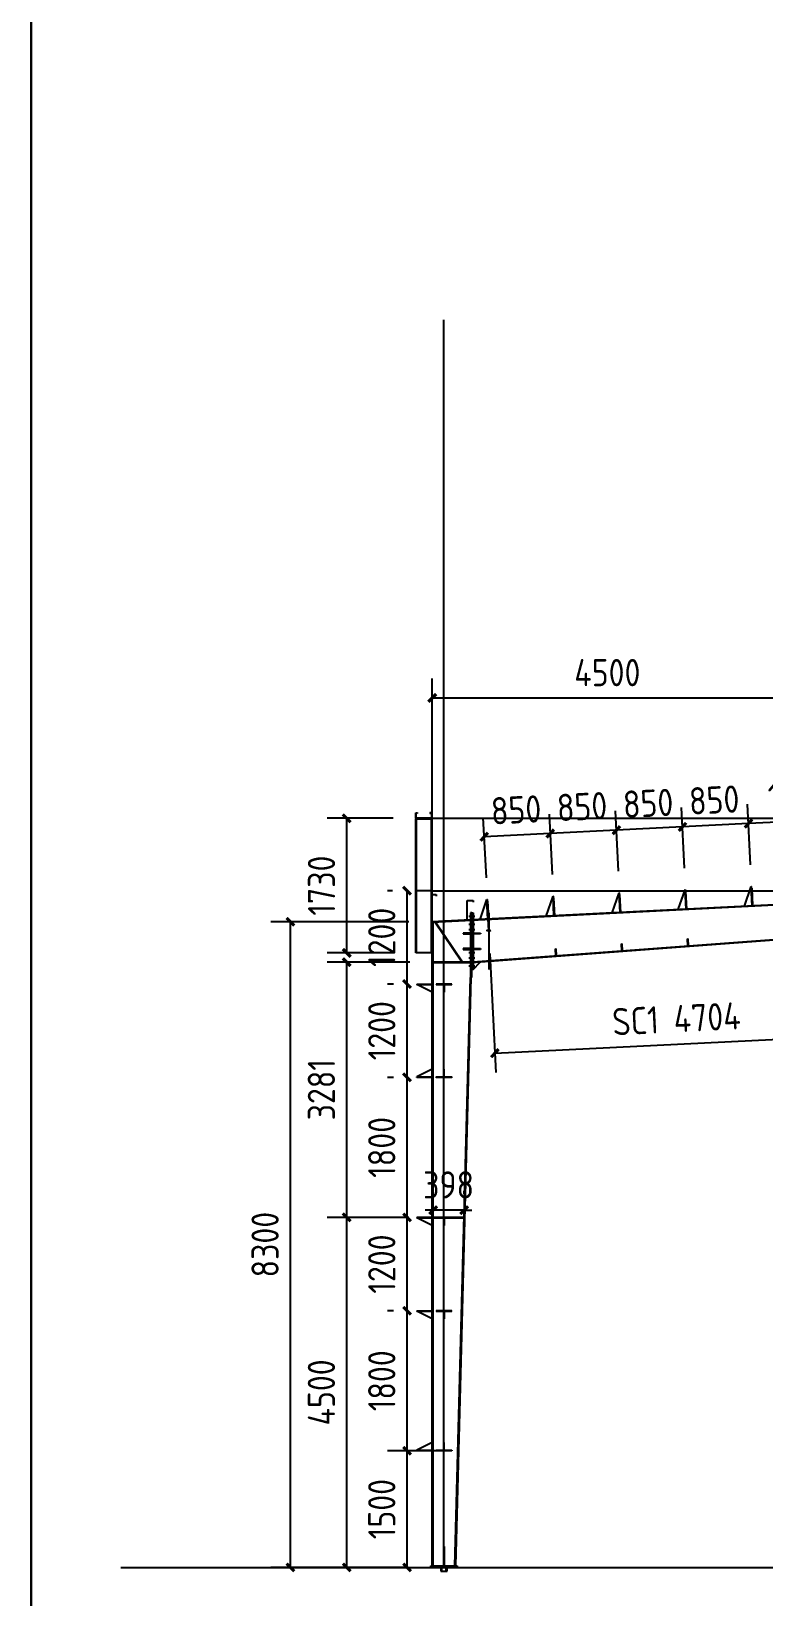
# Model space of a CAD drawing. Extents: x 102162 to 621267, y -39398 to 328893.
# Drawn here: x 176412 to 185824, y 34203 to 54326 of the extents above; entities that cross this region are included whole.
import ezdxf

# ---------------------------------------------------------------- set-up
doc = ezdxf.new("R2010")
doc.units = 0
doc.header["$LTSCALE"] = 1000
doc.header["$MEASUREMENT"] = 0
doc.layers.add('AXIS', color=3, linetype='Continuous')
doc.layers.add('DOTE', color=1, linetype='Continuous')
doc.styles.get("Standard").update_dxf_attribs({"font": 'gbenor.shx', "bigfont": 'gbcbig.shx'})
doc.dimstyles.get("Standard").update_dxf_attribs({"dimscale": 100, "dimtxt": 3.5, "dimasz": 1, "dimexe": 2.5, "dimexo": 3, "dimgap": 1.5, "dimtad": 1, "dimdec": 0, "dimzin": 0, "dimdsep": 46, "dimtxsty": 'Standard', "dimblk": 'ARCHTICK', "dimcen": 0.09, "dimadec": 0, "dimazin": 0, "dimtfac": 1, "dimtdec": 0, "dimtix": 1, "dimtmove": 2, "dimatfit": 3, "dimfxl": 1, "dimtolj": 1, "dimtzin": 0, "dimarcsym": 0})

# ---------------------------------------------------------------- blocks, each defined once
blk = doc.blocks.new('_ArchTick')
at = {"color": 0, "linetype": 'ByBlock', "const_width": 0.4}
blk.add_lwpolyline([(-0.5, -0.5), (0.5, 0.5)], dxfattribs=at)
blk = doc.blocks.new('*D2921')
at = {"layer": 'AXIS', "color": 0, "lineweight": -2}
for p, q in [((181565, 43176), (181565, 46007)), ((186065, 43669), (186065, 46007)), ((181565, 45757), (186065, 45757))]:
    blk.add_line(p, q, dxfattribs=at)
at = {"layer": 'Defpoints', "color": 0}
for p in [(186065, 45757), (186065, 43369), (181565, 42876)]:
    blk.add_point(p, dxfattribs=at)
at = {"layer": 'AXIS', "color": 0, "lineweight": -2, "xscale": 100, "yscale": 100, "zscale": 100, "rotation": 180}
blk.add_blockref('_ArchTick', (181565, 45757), dxfattribs=at)
at = {"layer": 'AXIS', "color": 0, "lineweight": -2, "xscale": 100, "yscale": 100, "zscale": 100}
blk.add_blockref('_ArchTick', (186065, 45757), dxfattribs=at)
at = {"layer": 'AXIS', "color": 0, "insert": (183815, 46082), "char_height": 350, "attachment_point": 5}
blk.add_mtext('\\A1;4500', dxfattribs=at)
blk = doc.blocks.new('*D2934')
at = {"layer": 'AXIS', "color": 0, "lineweight": -2}
for p, q in [((185655, 43613), (185617, 44391)), ((186954, 43678), (186915, 44456)), ((186927, 44207), (185629, 44142))]:
    blk.add_line(p, q, dxfattribs=at)
at = {"layer": 'Defpoints', "color": 0}
for p in [(185629, 44142), (185670, 43313), (186969, 43378)]:
    blk.add_point(p, dxfattribs=at)
at = {"layer": 'AXIS', "color": 0, "lineweight": -2, "xscale": 100, "yscale": 100, "zscale": 100}
for p, rotation in [((186927, 44207), 2.862405226257474), ((185629, 44142), 182.8624052262575)]:
    blk.add_blockref('_ArchTick', p, dxfattribs=dict(at, rotation=rotation))
at = {"layer": 'AXIS', "color": 0, "insert": (186262, 44499), "char_height": 350, "attachment_point": 5, "rotation": 2.8624}
blk.add_mtext('\\A1;1300', dxfattribs=at)
blk = doc.blocks.new('*D2935')
at = {"layer": 'AXIS', "color": 0, "lineweight": -2}
for p, q in [((184807, 43570), (184768, 44349)), ((185655, 43613), (185617, 44391)), ((185629, 44142), (184780, 44099))]:
    blk.add_line(p, q, dxfattribs=at)
at = {"layer": 'Defpoints', "color": 0}
for p in [(184780, 44099), (184822, 43271), (185670, 43313)]:
    blk.add_point(p, dxfattribs=at)
at = {"layer": 'AXIS', "color": 0, "lineweight": -2, "xscale": 100, "yscale": 100, "zscale": 100}
for p, rotation in [((184780, 44099), 182.862405226113), ((185629, 44142), 2.86240522611295)]:
    blk.add_blockref('_ArchTick', p, dxfattribs=dict(at, rotation=rotation))
at = {"layer": 'AXIS', "color": 0, "insert": (185188, 44445), "char_height": 350, "attachment_point": 5, "rotation": 2.8624}
blk.add_mtext('\\A1;850', dxfattribs=at)
blk = doc.blocks.new('*D2936')
at = {"layer": 'AXIS', "color": 0, "lineweight": -2}
for p, q in [((183958, 43528), (183919, 44306)), ((184807, 43570), (184768, 44349)), ((184780, 44099), (183931, 44057))]:
    blk.add_line(p, q, dxfattribs=at)
at = {"layer": 'Defpoints', "color": 0}
for p in [(183931, 44057), (184822, 43271), (183973, 43228)]:
    blk.add_point(p, dxfattribs=at)
at = {"layer": 'AXIS', "color": 0, "lineweight": -2, "xscale": 100, "yscale": 100, "zscale": 100}
for p, rotation in [((183931, 44057), 182.8624052262575), ((184780, 44099), 2.862405226257474)]:
    blk.add_blockref('_ArchTick', p, dxfattribs=dict(at, rotation=rotation))
at = {"layer": 'AXIS', "color": 0, "insert": (184339, 44402), "char_height": 350, "attachment_point": 5, "rotation": 2.8624}
blk.add_mtext('\\A1;850', dxfattribs=at)
blk = doc.blocks.new('*D2937')
at = {"layer": 'AXIS', "color": 0, "lineweight": -2}
for p, q in [((183958, 43528), (183919, 44306)), ((183109, 43485), (183070, 44264)), ((183931, 44057), (183082, 44014))]:
    blk.add_line(p, q, dxfattribs=at)
at = {"layer": 'Defpoints', "color": 0}
for p in [(183082, 44014), (183124, 43186), (183973, 43228)]:
    blk.add_point(p, dxfattribs=at)
at = {"layer": 'AXIS', "color": 0, "lineweight": -2, "xscale": 100, "yscale": 100, "zscale": 100}
for p, rotation in [((183082, 44014), 182.8624052262575), ((183931, 44057), 2.862405226257474)]:
    blk.add_blockref('_ArchTick', p, dxfattribs=dict(at, rotation=rotation))
at = {"layer": 'AXIS', "color": 0, "insert": (183490, 44360), "char_height": 350, "attachment_point": 5, "rotation": 2.8624}
blk.add_mtext('\\A1;850', dxfattribs=at)
blk = doc.blocks.new('*D2938')
at = {"layer": 'AXIS', "color": 0, "lineweight": -2}
for p, q in [((182260, 43443), (182221, 44221)), ((183109, 43485), (183070, 44264)), ((183082, 44014), (182233, 43972))]:
    blk.add_line(p, q, dxfattribs=at)
at = {"layer": 'Defpoints', "color": 0}
for p in [(182233, 43972), (182275, 43143), (183124, 43186)]:
    blk.add_point(p, dxfattribs=at)
at = {"layer": 'AXIS', "color": 0, "lineweight": -2, "xscale": 100, "yscale": 100, "zscale": 100}
for p, rotation in [((183082, 44014), 2.862405226257474), ((182233, 43972), 182.8624052262575)]:
    blk.add_blockref('_ArchTick', p, dxfattribs=dict(at, rotation=rotation))
at = {"layer": 'AXIS', "color": 0, "insert": (182642, 44318), "char_height": 350, "attachment_point": 5, "rotation": 2.8624}
blk.add_mtext('\\A1;850', dxfattribs=at)
blk = doc.blocks.new('*D2957')
at = {"layer": 'AXIS', "color": 0, "lineweight": -2}
for p, q in [((181415, 36079), (180991, 36079)), ((181241, 34579), (181241, 36079)), ((181245, 34579), (180991, 34579))]:
    blk.add_line(p, q, dxfattribs=at)
at = {"layer": 'Defpoints', "color": 0}
for p in [(181241, 36079), (181715, 36079), (181545, 34579)]:
    blk.add_point(p, dxfattribs=at)
at = {"layer": 'AXIS', "color": 0, "lineweight": -2, "xscale": 100, "yscale": 100, "zscale": 100}
for p, rotation in [((181241, 36079), 90), ((181241, 34579), 270)]:
    blk.add_blockref('_ArchTick', p, dxfattribs=dict(at, rotation=rotation))
at = {"layer": 'AXIS', "color": 0, "insert": (180916, 35329), "char_height": 350, "attachment_point": 5, "rotation": 90}
blk.add_mtext('\\A1;1500', dxfattribs=at)
blk = doc.blocks.new('*D2958')
at = {"layer": 'AXIS', "color": 0, "lineweight": -2}
for p, q in [((181065, 37879), (180991, 37879)), ((181241, 36079), (181241, 37879)), ((181415, 36079), (180991, 36079))]:
    blk.add_line(p, q, dxfattribs=at)
at = {"layer": 'Defpoints', "color": 0}
for p in [(181241, 37879), (181365, 37879), (181715, 36079)]:
    blk.add_point(p, dxfattribs=at)
at = {"layer": 'AXIS', "color": 0, "lineweight": -2, "xscale": 100, "yscale": 100, "zscale": 100}
for p, rotation in [((181241, 37879), 90), ((181241, 36079), 270)]:
    blk.add_blockref('_ArchTick', p, dxfattribs=dict(at, rotation=rotation))
at = {"layer": 'AXIS', "color": 0, "insert": (180916, 36979), "char_height": 350, "attachment_point": 5, "rotation": 90}
blk.add_mtext('\\A1;1800', dxfattribs=at)
blk = doc.blocks.new('*D2959')
at = {"layer": 'AXIS', "color": 0, "lineweight": -2}
for p, q in [((181065, 39079), (180991, 39079)), ((181241, 37879), (181241, 39079)), ((181065, 37879), (180991, 37879))]:
    blk.add_line(p, q, dxfattribs=at)
at = {"layer": 'Defpoints', "color": 0}
for p in [(181241, 39079), (181365, 39079), (181365, 37879)]:
    blk.add_point(p, dxfattribs=at)
at = {"layer": 'AXIS', "color": 0, "lineweight": -2, "xscale": 100, "yscale": 100, "zscale": 100}
for p, rotation in [((181241, 39079), 90), ((181241, 37879), 270)]:
    blk.add_blockref('_ArchTick', p, dxfattribs=dict(at, rotation=rotation))
at = {"layer": 'AXIS', "color": 0, "insert": (180916, 38479), "char_height": 350, "attachment_point": 5, "rotation": 90}
blk.add_mtext('\\A1;1200', dxfattribs=at)
blk = doc.blocks.new('*D2960')
at = {"layer": 'AXIS', "color": 0, "lineweight": -2}
for p, q in [((181065, 40879), (180991, 40879)), ((181241, 39079), (181241, 40879)), ((181065, 39079), (180991, 39079))]:
    blk.add_line(p, q, dxfattribs=at)
at = {"layer": 'Defpoints', "color": 0}
for p in [(181241, 40879), (181365, 40879), (181365, 39079)]:
    blk.add_point(p, dxfattribs=at)
at = {"layer": 'AXIS', "color": 0, "lineweight": -2, "xscale": 100, "yscale": 100, "zscale": 100}
for p, rotation in [((181241, 40879), 90), ((181241, 39079), 270)]:
    blk.add_blockref('_ArchTick', p, dxfattribs=dict(at, rotation=rotation))
at = {"layer": 'AXIS', "color": 0, "insert": (180916, 39979), "char_height": 350, "attachment_point": 5, "rotation": 90}
blk.add_mtext('\\A1;1800', dxfattribs=at)
blk = doc.blocks.new('*D2961')
at = {"layer": 'AXIS', "color": 0, "lineweight": -2}
for p, q in [((181065, 42079), (180991, 42079)), ((181241, 40879), (181241, 42079)), ((181065, 40879), (180991, 40879))]:
    blk.add_line(p, q, dxfattribs=at)
at = {"layer": 'Defpoints', "color": 0}
for p in [(181241, 42079), (181365, 42079), (181365, 40879)]:
    blk.add_point(p, dxfattribs=at)
at = {"layer": 'AXIS', "color": 0, "lineweight": -2, "xscale": 100, "yscale": 100, "zscale": 100}
for p, rotation in [((181241, 42079), 90), ((181241, 40879), 270)]:
    blk.add_blockref('_ArchTick', p, dxfattribs=dict(at, rotation=rotation))
at = {"layer": 'AXIS', "color": 0, "insert": (180916, 41479), "char_height": 350, "attachment_point": 5, "rotation": 90}
blk.add_mtext('\\A1;1200', dxfattribs=at)
blk = doc.blocks.new('*D2962')
at = {"layer": 'AXIS', "color": 0, "lineweight": -2}
for p, q in [((181055, 43279), (180991, 43279)), ((181241, 42079), (181241, 43279)), ((181065, 42079), (180991, 42079))]:
    blk.add_line(p, q, dxfattribs=at)
at = {"layer": 'Defpoints', "color": 0}
for p in [(181241, 43279), (181355, 43279), (181365, 42079)]:
    blk.add_point(p, dxfattribs=at)
at = {"layer": 'AXIS', "color": 0, "lineweight": -2, "xscale": 100, "yscale": 100, "zscale": 100}
for p, rotation in [((181241, 43279), 90), ((181241, 42079), 270)]:
    blk.add_blockref('_ArchTick', p, dxfattribs=dict(at, rotation=rotation))
at = {"layer": 'AXIS', "color": 0, "insert": (180916, 42679), "char_height": 350, "attachment_point": 5, "rotation": 90}
blk.add_mtext('\\A1;1200', dxfattribs=at)
blk = doc.blocks.new('*D2963')
at = {"layer": 'AXIS', "color": 0, "lineweight": -2}
for p, q in [((181265, 39079), (180215, 39079)), ((180465, 34579), (180465, 39079)), ((181245, 34579), (180215, 34579))]:
    blk.add_line(p, q, dxfattribs=at)
at = {"layer": 'Defpoints', "color": 0}
for p in [(180465, 39079), (181565, 39079), (181545, 34579)]:
    blk.add_point(p, dxfattribs=at)
at = {"layer": 'AXIS', "color": 0, "lineweight": -2, "xscale": 100, "yscale": 100, "zscale": 100}
for p, rotation in [((180465, 39079), 90), ((180465, 34579), 270)]:
    blk.add_blockref('_ArchTick', p, dxfattribs=dict(at, rotation=rotation))
at = {"layer": 'AXIS', "color": 0, "insert": (180140, 36829), "char_height": 350, "attachment_point": 5, "rotation": 90}
blk.add_mtext('\\A1;4500', dxfattribs=at)
blk = doc.blocks.new('*D2964')
at = {"layer": 'AXIS', "color": 0, "lineweight": -2}
for p, q in [((181275, 42360), (180215, 42360)), ((180465, 39079), (180465, 42360)), ((181265, 39079), (180215, 39079))]:
    blk.add_line(p, q, dxfattribs=at)
at = {"layer": 'Defpoints', "color": 0}
for p in [(180465, 42360), (181575, 42360), (181565, 39079)]:
    blk.add_point(p, dxfattribs=at)
at = {"layer": 'AXIS', "color": 0, "lineweight": -2, "xscale": 100, "yscale": 100, "zscale": 100}
for p, rotation in [((180465, 42360), 90), ((180465, 39079), 270)]:
    blk.add_blockref('_ArchTick', p, dxfattribs=dict(at, rotation=rotation))
at = {"layer": 'AXIS', "color": 0, "insert": (180140, 40720), "char_height": 350, "attachment_point": 5, "rotation": 90}
blk.add_mtext('\\A1;3281', dxfattribs=at)
blk = doc.blocks.new('*D2965')
at = {"layer": 'AXIS', "color": 0, "lineweight": -2}
for p, q in [((181265, 42879), (179491, 42879)), ((179741, 34579), (179741, 42879)), ((181245, 34579), (179491, 34579))]:
    blk.add_line(p, q, dxfattribs=at)
at = {"layer": 'Defpoints', "color": 0}
for p in [(179741, 42879), (181565, 42879), (181545, 34579)]:
    blk.add_point(p, dxfattribs=at)
at = {"layer": 'AXIS', "color": 0, "lineweight": -2, "xscale": 100, "yscale": 100, "zscale": 100}
for p, rotation in [((179741, 42879), 90), ((179741, 34579), 270)]:
    blk.add_blockref('_ArchTick', p, dxfattribs=dict(at, rotation=rotation))
at = {"layer": 'AXIS', "color": 0, "insert": (179416, 38729), "char_height": 350, "attachment_point": 5, "rotation": 90}
blk.add_mtext('\\A1;8300', dxfattribs=at)
blk = doc.blocks.new('*D2984')
at = {"color": 0, "lineweight": -2}
for p, q in [((181061, 44209), (180216, 44209)), ((180466, 42479), (180466, 44209)), ((181061, 42479), (180216, 42479))]:
    blk.add_line(p, q, dxfattribs=at)
at = {"layer": 'Defpoints', "color": 0}
for p in [(180466, 44209), (181361, 44209), (181361, 42479)]:
    blk.add_point(p, dxfattribs=at)
at = {"color": 0, "lineweight": -2, "xscale": 100, "yscale": 100, "zscale": 100}
for p, rotation in [((180466, 44209), 90), ((180466, 42479), 270)]:
    blk.add_blockref('_ArchTick', p, dxfattribs=dict(at, rotation=rotation))
at = {"color": 0, "insert": (180141, 43344), "char_height": 350, "attachment_point": 5, "rotation": 90}
blk.add_mtext('\\A1;1730', dxfattribs=at)
blk = doc.blocks.new('*D2985')
at = {"layer": 'AXIS', "color": 0, "lineweight": -2}
for p, q in [((181575, 39379), (181575, 39422)), ((181974, 39379), (181974, 39422)), ((181575, 39172), (181475, 39172)), ((181974, 39172), (181575, 39172)), ((181974, 39172), (182074, 39172))]:
    blk.add_line(p, q, dxfattribs=at)
at = {"layer": 'Defpoints', "color": 0}
for p in [(181575, 39172), (181575, 39079), (181974, 39079)]:
    blk.add_point(p, dxfattribs=at)
at = {"layer": 'AXIS', "color": 0, "lineweight": -2, "xscale": 100, "yscale": 100, "zscale": 100}
for p, rotation in [((181575, 39172), 359.999999999999), ((181974, 39172), 179.999999999999)]:
    blk.add_blockref('_ArchTick', p, dxfattribs=dict(at, rotation=rotation))
at = {"layer": 'AXIS', "color": 0, "insert": (181775, 39497), "char_height": 350, "attachment_point": 5}
blk.add_mtext('\\A1;398', dxfattribs=at)
blk = doc.blocks.new('*D2980')
at = {"color": 0, "lineweight": -2}
for p, q in [((187005, 42700), (187081, 41175)), ((182306, 42466), (182383, 40940)), ((182370, 41190), (187069, 41424))]:
    blk.add_line(p, q, dxfattribs=at)
at = {"layer": 'Defpoints', "color": 0}
for p in [(186990, 43000), (182291, 42765), (187069, 41424)]:
    blk.add_point(p, dxfattribs=at)
at = {"color": 0, "lineweight": -2, "xscale": 100, "yscale": 100, "zscale": 100}
for p, rotation in [((187069, 41424), 2.862405226111656), ((182370, 41190), 182.8624052261117)]:
    blk.add_blockref('_ArchTick', p, dxfattribs=dict(at, rotation=rotation))
at = {"color": 0, "insert": (184703, 41632), "char_height": 350, "attachment_point": 5, "rotation": 2.8624}
blk.add_mtext('\\A1;SC1 4704', dxfattribs=at)

msp = doc.modelspace()

# ---------------------------------------------------------------- linework, layer by layer
at = {"color": 4}
for p, q in [((181355.4, 44209), (181355.4, 44279)), ((181355.4, 44279), (181375.4, 44279)), ((181357.4, 44209), (181357.4, 44279)), ((181375.4, 44277), (181357.4, 44277)), ((181375.4, 44279), (181375.4, 44277)), ((181555.4, 44279), (181535.4, 44279)), ((181535.4, 44279), (181535.4, 44277)), ((181535.4, 44277), (181553.4, 44277)), ((181553.4, 44277), (181553.4, 44209)), ((181555.4, 44279), (181555.4, 44209)), ((181555.4, 44211), (181355.4, 44211)), ((181555.4, 44209), (181355.4, 44209)), ((181355.4, 42479), (181355.4, 44203)), ((181361.4, 42479), (181361.4, 44203)), ((181549.4, 44209), (216175.4, 44209)), ((181549.4, 44203), (181549.4, 42479)), ((181555.4, 44203), (181555.4, 42479)), ((181549.4, 43279), (216175.4, 43279)), ((181555.4, 42479), (181355.4, 42479))]:
    msp.add_line(p, q, dxfattribs=at)
at = {"color": 2}
for p, q in [((181355.4, 44209), (181355.4, 44203)), ((181355.4, 44209), (181555.4, 44209)), ((181355.4, 44203), (181555.4, 44203)), ((181555.4, 44209), (181555.4, 44203)), ((181555.4, 43279), (181355.4, 43279)), ((184727.1, 43037.1), (184814.4, 43291.8)), ((184814.4, 43291.8), (184820.4, 43292.1)), ((184826.9, 43042.1), (184814.4, 43291.8)), ((184832.9, 43042.4), (184820.4, 43292.1)), ((184821.5, 43270.5), (184832.9, 43042.4)), ((185576, 43079.5), (185663.4, 43334.2)), ((185663.4, 43334.2), (185669.4, 43334.5)), ((185675.9, 43084.5), (185663.4, 43334.2)), ((185681.9, 43084.8), (185669.4, 43334.5)), ((185670.5, 43313), (185681.9, 43084.8)), ((182180.2, 42909.8), (182267.6, 43164.4)), ((182267.6, 43164.4), (182273.6, 43164.7)), ((182280.1, 42914.7), (182267.6, 43164.4)), ((182286.1, 42915), (182273.6, 43164.7)), ((182274.7, 43143.2), (182286.1, 42915)), ((183029.2, 42952.2), (183116.6, 43206.9)), ((183116.6, 43206.9), (183122.6, 43207.2)), ((183129.1, 42957.2), (183116.6, 43206.9)), ((183135, 42957.5), (183122.6, 43207.2)), ((183123.6, 43185.7), (183135, 42957.5)), ((183878.1, 42994.7), (183965.5, 43249.3)), ((183965.5, 43249.3), (183971.5, 43249.6)), ((183978, 42999.6), (183965.5, 43249.3)), ((183984, 42999.9), (183971.5, 43249.6)), ((183972.6, 43228.1), (183984, 42999.9)), ((181555.4, 42479), (181555.4, 42879)), ((181555.4, 42879), (181565.4, 42879)), ((181565.4, 42879), (181565.4, 42479)), ((182035.4, 42949.4), (182111.4, 42949.4)), ((182073.4, 42994.4), (182055.4, 42994.4)), ((182055.4, 42994.4), (182055.4, 42164.4)), ((182073.4, 42904.4), (182073.4, 42994.4)), ((182073.4, 42994.4), (182091.4, 42994.4)), ((182073.4, 42904.4), (182073.4, 42285.9)), ((182091.4, 42994.4), (182091.4, 42264.4)), ((182291.4, 42994.4), (182291.4, 42264.4)), ((182055.4, 42734.4), (181960.4, 42734.4)), ((181960.4, 42734.4), (181960.4, 42724.4)), ((181960.4, 42724.4), (182055.4, 42724.4)), ((182035.4, 42849.4), (182111.4, 42849.4)), ((182035.4, 42779.4), (182111.4, 42779.4)), ((182055.4, 42729.4), (182055.4, 42734.4)), ((182091.4, 42729.4), (182091.4, 42734.4)), ((182091.4, 42734.4), (182186.4, 42734.4)), ((182186.4, 42724.4), (182091.4, 42724.4)), ((182186.4, 42734.4), (182186.4, 42724.4)), ((182291.4, 42770.6), (182291.4, 42759.6)), ((181565.4, 42479), (181555.4, 42479)), ((182055.4, 42534.4), (181960.4, 42534.4)), ((181960.4, 42534.4), (181960.4, 42524.4)), ((181960.4, 42524.4), (182055.4, 42524.4)), ((182111.4, 42479.4), (182035.4, 42479.4)), ((182055.4, 42529.4), (182055.4, 42534.4)), ((182091.4, 42529.4), (182091.4, 42534.4)), ((182091.4, 42534.4), (182186.4, 42534.4)), ((182186.4, 42524.4), (182091.4, 42524.4)), ((182186.4, 42534.4), (182186.4, 42524.4)), ((182302.4, 42469.2), (182308.4, 42469.6)), ((182306.9, 42379.3), (182302.4, 42469.2)), ((182312.9, 42379.7), (182308.4, 42469.6)), ((183150.3, 42532.8), (183156.3, 42533.3)), ((183154.8, 42442.9), (183150.3, 42532.8)), ((183160.8, 42443.4), (183156.3, 42533.3)), ((183998.2, 42596.5), (184004.1, 42597)), ((184002.6, 42506.6), (183998.2, 42596.5)), ((184002.6, 42506.6), (184008.6, 42507)), ((184008.6, 42507), (184004.1, 42597)), ((184846, 42660.2), (184852, 42660.6)), ((184850.5, 42570.3), (184846, 42660.2)), ((184850.5, 42570.3), (184856.5, 42570.7)), ((184856.5, 42570.7), (184852, 42660.6)), ((182111.4, 42409.4), (182035.4, 42409.4)), ((182111.4, 42309.4), (182035.4, 42309.4)), ((182091.4, 42264.4), (182055.4, 42264.4)), ((182073.4, 42164.4), (182073.4, 42285.9)), ((182091.4, 42264.4), (182181.8, 42361.8)), ((182306.9, 42379.3), (182312.9, 42379.7)), ((183154.8, 42442.9), (183160.8, 42443.4)), ((181365.4, 42079), (181365.4, 42073)), ((181365.4, 42079), (181565.4, 42079)), ((181365.4, 42073), (181565.4, 42073)), ((181565.4, 41973), (181365.4, 42073)), ((181565.4, 42073), (181565.4, 41973)), ((181715.4, 42079), (181615.4, 42079)), ((181615.4, 42079), (181615.4, 42073)), ((181615.4, 42073), (181815.4, 42073)), ((181712.4, 41973), (181712.4, 42073)), ((181712.4, 42073), (181718.4, 42073)), ((181815.4, 42079), (181715.4, 42079)), ((181715.4, 42079), (181715.4, 41973)), ((181718.4, 42073), (181718.4, 41973)), ((181815.4, 42073), (181815.4, 42079)), ((182055.4, 42164.4), (182073.4, 42164.4)), ((181715.4, 41973), (181712.4, 41973)), ((181718.4, 41973), (181715.4, 41973)), ((181565.4, 40985), (181365.4, 40885)), ((181365.4, 40879), (181365.4, 40885)), ((181365.4, 40885), (181565.4, 40885)), ((181565.4, 40879), (181365.4, 40879)), ((181565.4, 40885), (181565.4, 40985)), ((181615.4, 40879), (181615.4, 40885)), ((181615.4, 40885), (181815.4, 40885)), ((181715.4, 40879), (181615.4, 40879)), ((181715.4, 40985), (181712.4, 40985)), ((181712.4, 40985), (181712.4, 40885)), ((181712.4, 40885), (181718.4, 40885)), ((181715.4, 40879), (181715.4, 40985)), ((181718.4, 40985), (181715.4, 40985)), ((181815.4, 40879), (181715.4, 40879)), ((181718.4, 40885), (181718.4, 40985)), ((181815.4, 40885), (181815.4, 40879)), ((181565.4, 39079), (181365.4, 39079)), ((181365.4, 39079), (181365.4, 39073)), ((181365.4, 39073), (181565.4, 39073)), ((181565.4, 38973), (181365.4, 39073)), ((181565.4, 39073), (181565.4, 38973)), ((181715.4, 39079), (181615.4, 39079)), ((181615.4, 39079), (181615.4, 39073)), ((181615.4, 39073), (181815.4, 39073)), ((181712.4, 38973), (181712.4, 39073)), ((181712.4, 39073), (181718.4, 39073)), ((181815.4, 39079), (181715.4, 39079)), ((181715.4, 39079), (181715.4, 38973)), ((181718.4, 39073), (181718.4, 38973)), ((181815.4, 39073), (181815.4, 39079)), ((181715.4, 38973), (181712.4, 38973)), ((181718.4, 38973), (181715.4, 38973)), ((181365.4, 37879), (181365.4, 37873)), ((181365.4, 37879), (181565.4, 37879)), ((181365.4, 37873), (181565.4, 37873)), ((181565.4, 37773), (181365.4, 37873)), ((181565.4, 37873), (181565.4, 37773)), ((181715.4, 37879), (181615.4, 37879)), ((181615.4, 37879), (181615.4, 37873)), ((181615.4, 37873), (181815.4, 37873)), ((181712.4, 37773), (181712.4, 37873)), ((181712.4, 37873), (181718.4, 37873)), ((181815.4, 37879), (181715.4, 37879)), ((181715.4, 37879), (181715.4, 37773)), ((181718.4, 37873), (181718.4, 37773)), ((181815.4, 37873), (181815.4, 37879)), ((181715.4, 37773), (181712.4, 37773)), ((181718.4, 37773), (181715.4, 37773)), ((181565.4, 36185), (181365.4, 36085)), ((181365.4, 36079), (181365.4, 36085)), ((181365.4, 36085), (181565.4, 36085)), ((181715.4, 36079), (181365.4, 36079)), ((181565.4, 36085), (181565.4, 36185)), ((181615.4, 36079), (181615.4, 36085)), ((181615.4, 36085), (181815.4, 36085)), ((181715.4, 36079), (181615.4, 36079)), ((181715.4, 36185), (181712.4, 36185)), ((181712.4, 36185), (181712.4, 36085)), ((181712.4, 36085), (181718.4, 36085)), ((181715.4, 36079), (181715.4, 36185)), ((181718.4, 36185), (181715.4, 36185)), ((181815.4, 36079), (181715.4, 36079)), ((181718.4, 36085), (181718.4, 36185)), ((181815.4, 36085), (181815.4, 36079)), ((181711.4, 34599), (181711.4, 34849)), ((181711.4, 34849), (181715.4, 34849)), ((181715.4, 34849), (181719.4, 34849)), ((181719.4, 34849), (181719.4, 34599)), ((181545.4, 34579), (181545.4, 34599)), ((181545.4, 34599), (181885.4, 34599)), ((181715.4, 34579), (181545.4, 34579)), ((181719.4, 34599), (181711.4, 34599)), ((181885.4, 34579), (181715.4, 34579)), ((181885.4, 34599), (181885.4, 34579))]:
    msp.add_line(p, q, dxfattribs=at)
at = {"color": 6}
for p, q in [((181565.4, 42879), (181565.4, 43229)), ((181565.4, 43229), (181615.4, 43229)), ((181615.4, 43229), (181615.4, 43209)), ((182014.8, 42901.5), (182014.8, 43151.5)), ((182014.8, 43151.5), (182089.8, 43151.5)), ((182089.8, 43151.5), (182089.8, 43131.5)), ((181565.4, 42879), (182014.8, 42901.5)), ((181675.4, 34579), (181675.4, 34529)), ((181675.4, 34529), (181755.4, 34529)), ((181685.4, 34579), (181685.4, 34529)), ((181745.4, 34529), (181745.4, 34579)), ((181755.4, 34529), (181755.4, 34579))]:
    msp.add_line(p, q, dxfattribs=at)
for p, q in [((186047.8, 43095.1), (181565.4, 42871)), ((186047.4, 43103.1), (182073.4, 42904.4)), ((182055.4, 42903.5), (181565.4, 42879)), ((181575.4, 34599), (181575.4, 42871.5)), ((181945.7, 42360.4), (181597.7, 42872.6)), ((181955.4, 42360.3), (181607.1, 42873.1)), ((182091.4, 42755.1), (182080.9, 42754.6)), ((182091.4, 42363.1), (186069.5, 42661.8)), ((182291.4, 42765.1), (182266.4, 42765.1)), ((182266.4, 42765.1), (182316.4, 42765.1)), ((182073.4, 42353.7), (186069.9, 42653.8)), ((182055.4, 42360.4), (181575.4, 42360.4)), ((182055.4, 42352.4), (181575.4, 42352.4)), ((181855.4, 34599), (182055.4, 42164.4)), ((181865.9, 34599), (182065.4, 42164.4)), ((177562.3, 34579), (220234.7, 34579))]:
    msp.add_line(p, q)
at = {"color": 1}
for p, q in [((182091.4, 42363.1), (182064.8, 42896)), ((182291.4, 42765.1), (182283.9, 42914.9))]:
    msp.add_line(p, q, dxfattribs=at)
at = {"color": 0}
for p, q in [((181973.8, 39079), (181575.4, 39079)), ((181973.6, 39071), (181575.4, 39071))]:
    msp.add_line(p, q, dxfattribs=at)
for points in [[(163826.9, 55101.7), (176411.7, 55101.7), (176411.7, 28335), (163826.9, 28335)], [(176411.7, 55101.7), (220961.7, 55101.7), (220961.7, 23601.7), (176411.7, 23601.7)]]:
    msp.add_lwpolyline(points, close=True)
msp.add_ellipse((182291.4, 42765.1), major_axis=(25, 0), ratio=0.22)
at = {"layer": 'DOTE'}
msp.add_line((181715.4, 34579), (181715.4, 50616.1), dxfattribs=at)
at = {"layer": 'DOTE', "color": 0}
msp.add_line((181565.4, 34579), (181565.4, 42879), dxfattribs=at)

# ---------------------------------------------------------------- dimensions: what is measured, and where the dimension line sits
at = {"color": 4}
dim = msp.add_aligned_dim(p1=(181361.4, 42479), p2=(181361.4, 44209), distance=895.5, dimstyle='Standard', dxfattribs=at)
dim.commit()
dim.dimension.update_dxf_attribs({"geometry": '*D2984', "text_midpoint": (180140.9, 43344)})
dim = msp.add_aligned_dim(p1=(182291.4, 42765.1), p2=(186989.7, 43000), distance=-1577.5, text='SC1 4704', dimstyle='Standard')
dim.commit()
dim.dimension.update_dxf_attribs({"geometry": '*D2980', "text_midpoint": (184703.1, 41631.6)})
at = {"layer": 'AXIS'}
dim = msp.add_linear_dim(base=(186065.4, 45757.2), p1=(181565.4, 42876.4), p2=(186065.4, 43369.2), dimstyle='Standard', dxfattribs=at)
dim.commit()
dim.dimension.update_dxf_attribs({"geometry": '*D2921', "text_midpoint": (183815.4, 46082.2)})
for p1, p2, distance, picture, middle in [((185670.5, 43313), (184821.5, 43270.5), -829.6, '*D2935', (185188.3, 44444.9)), ((181973.8, 39079), (181575.4, 39079), -92.8, '*D2985', (181774.6, 39496.8))]:
    dim = msp.add_aligned_dim(p1=p1, p2=p2, distance=distance, dimstyle='Standard', dxfattribs=at)
    dim.commit()
    dim.dimension.update_dxf_attribs({"geometry": picture, "text_midpoint": middle})
for base, p1, p2, angle, picture, middle in [((185629, 44141.6), (186968.8, 43377.9), (185670.5, 43313), 2.86241, '*D2934', (186262, 44498.7)), ((182233.3, 43971.7), (183123.6, 43185.7), (182274.7, 43143.2), 2.86241, '*D2938', (182641.5, 44317.5)), ((183082.2, 44014.2), (183972.6, 43228.1), (183123.6, 43185.7), 2.86241, '*D2937', (183490.5, 44360)), ((183931.2, 44056.6), (184821.5, 43270.5), (183972.6, 43228.1), 2.86241, '*D2936', (184339.4, 44402.4)), ((181241, 43279), (181365.4, 42079), (181355.4, 43279), 90, '*D2962', (180916, 42679)), ((179740.8, 42879), (181545.4, 34579), (181565.4, 42879), 90, '*D2965', (179415.8, 38729)), ((180464.9, 42360.4), (181565.4, 39079), (181575.4, 42360.4), 90, '*D2964', (180139.9, 40719.7)), ((181241, 42079), (181365.4, 40879), (181365.4, 42079), 90, '*D2961', (180916, 41479)), ((181241, 40879), (181365.4, 39079), (181365.4, 40879), 90, '*D2960', (180916, 39979)), ((180464.9, 39079), (181545.4, 34579), (181565.4, 39079), 90, '*D2963', (180139.9, 36829)), ((181241, 39079), (181365.4, 37879), (181365.4, 39079), 90, '*D2959', (180916, 38479)), ((181241, 37879), (181715.4, 36079), (181365.4, 37879), 90, '*D2958', (180916, 36979)), ((181241, 36079), (181545.4, 34579), (181715.4, 36079), 90, '*D2957', (180916, 35329))]:
    dim = msp.add_linear_dim(base=base, p1=p1, p2=p2, angle=angle, dimstyle='Standard', dxfattribs=at)
    dim.commit()
    dim.dimension.update_dxf_attribs({"geometry": picture, "text_midpoint": middle})

doc.saveas('drawing.dxf')
